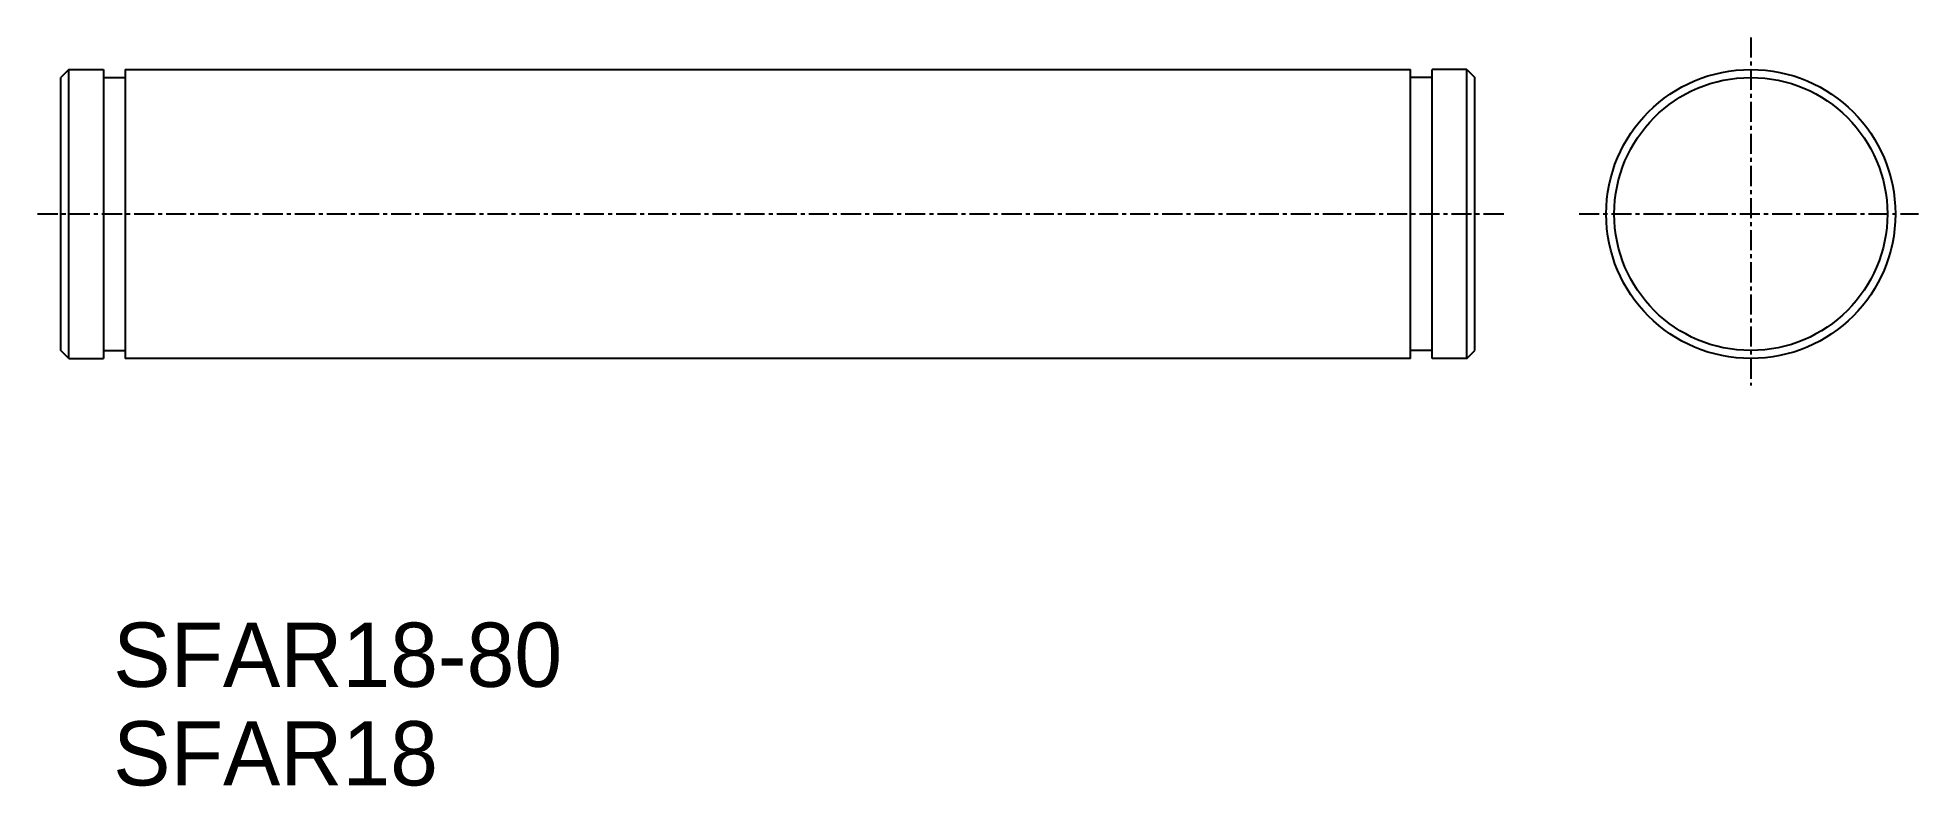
# Model space of a CAD drawing. Extents: x 262 to 379, y 71 to 118.
import ezdxf

# ---------------------------------------------------------------- set-up
doc = ezdxf.new("R2010")
doc.units = 0
doc.linetypes.add('CENTER', pattern=[2, 1.25, -0.25, 0.25, -0.25])
doc.layers.get('0').update_dxf_attribs({"linetype": 'CONTINUOUS'})
doc.layers.add('CENTER', color=1, linetype='CENTER')

msp = doc.modelspace()

# ---------------------------------------------------------------- linework, layer by layer
at = {"color": 7, "linetype": 'CONTINUOUS'}
for p, q in [((264.05, 115.55), (263.55, 115.05)), ((263.55, 98.05), (263.55, 115.05)), ((264.05, 97.55), (264.05, 115.55)), ((264.05, 115.55), (266.2, 115.55)), ((266.2, 115.55), (266.2, 97.55)), ((266.2, 115.05), (267.55, 115.05)), ((267.55, 115.55), (267.55, 97.55)), ((347.55, 97.55), (347.55, 115.55)), ((348.9, 115.05), (347.55, 115.05)), ((348.9, 97.55), (348.9, 115.55)), ((351.05, 115.55), (348.9, 115.55)), ((351.05, 97.55), (351.05, 115.55)), ((351.05, 115.55), (351.55, 115.05)), ((351.55, 98.05), (351.55, 115.05)), ((264.05, 97.55), (263.55, 98.05)), ((264.05, 97.55), (266.2, 97.55)), ((266.2, 98.05), (267.55, 98.05)), ((348.9, 98.05), (347.55, 98.05)), ((351.05, 97.55), (348.9, 97.55)), ((351.05, 97.55), (351.55, 98.05))]:
    msp.add_line(p, q, dxfattribs=at)
for p, q in [((267.55, 115.55), (347.55, 115.55)), ((347.55, 97.55), (267.55, 97.55))]:
    msp.add_line(p, q)
msp.add_circle((368.73, 106.55), 9)
at = {"color": 3}
msp.add_circle((368.73, 106.55), 8.5, dxfattribs=at)
at = {"layer": 'CENTER', "color": 1, "linetype": 'CENTER'}
for p, q in [((368.73, 117.54), (368.73, 95.86)), ((262.1, 106.55), (353.49, 106.55)), ((358.05, 106.55), (379.16, 106.55))]:
    msp.add_line(p, q, dxfattribs=at)

# ---------------------------------------------------------------- texts
at = {"color": 7, "linetype": 'CONTINUOUS'}
for s, p in [('SFAR18-80', (266.8, 77.1)), ('SFAR18', (266.8, 70.96))]:
    msp.add_text(s, height=4, dxfattribs=at).set_placement(p)

doc.saveas('drawing.dxf')
